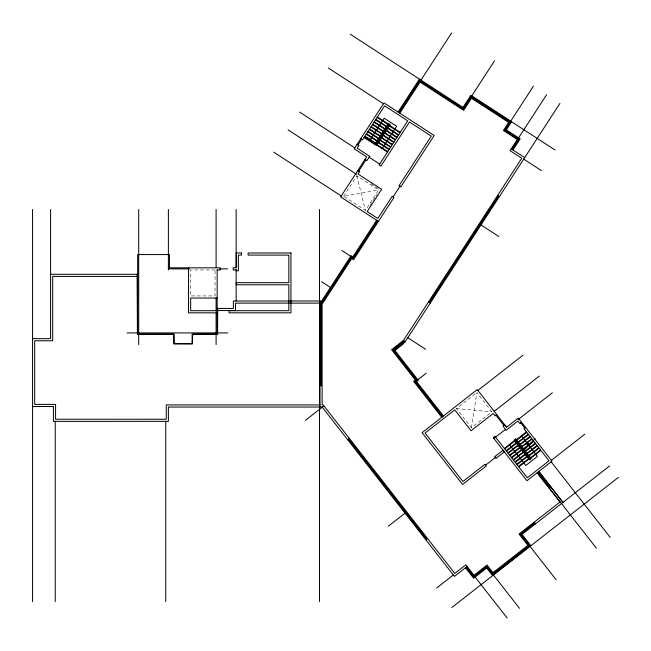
<?xml version="1.0" encoding="UTF-8"?>
<svg xmlns="http://www.w3.org/2000/svg" width="651" height="651" viewBox="0 0 651 651"><rect width="100%" height="100%" fill="white"/><g stroke="black" fill="none" stroke-linecap="round" stroke-linejoin="round"><path stroke-width="0.49" stroke-dasharray="3.25 2.44" d="M471.422 427.788L476.874 392.577L491.887 411.79L471.422 427.788L456.408 408.568L476.874 392.577M343.606 196.268L356.886 175.811L378.67 189.962L365.39 210.411L343.606 196.268L378.67 189.962M369.98 205.293L376.929 194.592M456.408 408.568L491.887 411.79M370.883 183.639L379.297 189.107M356.886 175.811L365.39 210.411M215.042 269.937L190.653 269.937L190.653 295.92L215.042 295.92L215.042 269.937"/><path stroke-width="0.98" d="M529.645 446.342L529.475 447.538L530.809 446.179L529.645 446.342L537.482 456.367L525.78 465.506L509.725 444.95M527.945 444.169L528.392 443.079L526.789 444.332L527.945 444.169L521.418 435.812M366.651 134.497L366.944 134.049L376.726 140.396L376.433 140.844M369.768 129.687L370.061 129.248L379.842 135.595L379.549 136.043M384.228 128.841L384.521 128.393L374.74 122.046L374.447 122.486M387.345 124.04L387.638 123.592L377.857 117.245L377.564 117.685M379.102 142.577L378.817 143.025L388.598 149.372L388.883 148.933M393.562 141.731L393.269 142.17L383.488 135.823L383.781 135.375M396.679 136.922L396.394 137.369L386.604 131.014L386.897 130.574M357.879 145.083L361.736 139.143M372.893 124.886L373.178 124.447L382.959 130.794L382.674 131.242M376.009 120.085L376.294 119.646L386.076 125.993L385.791 126.44M369.988 140.071L371.168 139.843L369.451 139.021L369.988 140.071L384.188 118.197L396.638 126.278L382.43 148.151M374.878 143.244L375.163 142.805L365.382 136.45L365.089 136.897M377.995 138.443L378.28 138.004L368.499 131.648L368.214 132.088M381.112 133.642L381.396 133.195L371.615 126.847L371.33 127.287M375.318 143.537L388.37 123.438L390.152 124.593L376.522 145.58L364.072 137.491M375.765 143.822L388.525 124.17L389.412 124.748L376.368 144.847L364.357 137.052M375.985 143.969L388.46 124.756M358.172 171.888L365.911 159.967M376.433 144.253L388.907 125.049M398.054 112.029L419.423 79.129M382.218 137.776L381.934 138.224L391.715 144.571L392 144.131M385.335 132.975L385.05 133.414L394.832 139.77L395.124 139.33M388.46 128.174L388.167 128.613L397.948 134.969L398.241 134.521M398.77 112.493L419.675 80.301L463.243 108.595L471.096 96.503L510.4 122.03L505.152 130.119L519.018 139.127L512.264 149.535M399.12 112.721L419.797 80.887L463.374 109.181L471.226 97.089L509.814 122.152L504.566 130.241L518.432 139.249L511.906 149.299M420.977 80.138L451.582 33.006M399.836 113.184L420.05 82.059L463.618 110.353L471.47 98.26L508.643 122.404L503.386 130.493L517.26 139.501L510.042 150.617L521.785 158.242L403.506 340.367L391.609 349.66L415.305 379.989L413.637 381.299L441.769 417.307M387.321 151.333L387.036 151.773L377.255 145.425L377.539 144.978M390.445 146.532L390.152 146.971L380.371 140.624L380.664 140.177M399.795 132.12L399.511 132.568L389.729 126.213L390.014 125.773M376.644 220.25L352.907 256.795L351.125 255.64L321.667 301.006L233.375 301.022L233.375 308.444L217.165 308.428M377.352 220.713L353.151 257.967L351.377 256.82L322.131 301.852L320.862 301.852L320.862 385.831M393.009 196.993L400.178 185.95M377.71 220.941L353.281 258.561L351.499 257.405L322.359 302.284L321.285 302.284L321.285 385.831M471.739 95.909L494.491 60.868M510.685 121.2L533.438 86.16M511.58 121.778L506.323 129.866L520.198 138.883L512.98 149.99M518.595 137.841L546.604 94.712M429.229 302.316L498.292 195.959M429.587 302.544L498.65 196.195M443.445 416.005L416.616 381.665L418.284 380.355L394.587 350.026L405.093 341.824L559.941 103.371M535.179 438.75L529.092 444.95L528.042 444.511L529.556 446L528.498 445.561L522.444 451.713M404.027 341.034L392.805 349.807L416.502 380.135L414.825 381.445L442.436 416.786M404.336 341.336L393.399 349.88L417.096 380.208L415.419 381.519L442.778 416.526M32.566 406.509L53.455 406.509L53.439 421.368L168.389 421.352L168.389 407.038L322.131 407.038L323.807 405.736M305.555 420.261L322.261 407.209M394.913 350.441L403.27 343.915M417.828 379.769L426.185 373.243M347.724 439.791L349.392 438.481M477.85 390.47L523.013 355.186M494.166 411.359L539.329 376.075M496.762 414.581L495.085 415.883L493.198 413.466L471.055 430.759L454.732 409.87L425.07 433.045L462.934 481.504L484.905 464.342L486.216 466.01L462.568 484.482L422.092 432.679L477.24 389.599L506.616 427.194L518.31 418.056L551.999 461.168L526.928 480.755L493.246 437.643L494.923 436.333L527.294 477.777L549.021 460.802L523.949 428.724L525.626 427.414M493.897 438.473L505.648 429.294M518.131 419.545L552.39 392.781M388.33 526.203L405.036 513.151M521.573 422.239L519.905 423.541L517.944 421.034L505.998 430.368L503.052 426.079L504.72 424.777L506.616 427.194M504.712 448.865L514.738 441.036M516.406 439.726L526.431 431.898M515.153 440.711L515.991 440.06M485.589 465.156L495.85 457.14M506.47 451.127L516.495 443.29M518.172 441.988L528.197 434.152M508.236 453.381L518.261 445.544M519.929 444.242L529.963 436.406M509.993 455.635L520.027 447.807M521.695 446.496L531.721 438.66M511.759 457.889L521.785 450.061M523.461 448.751L533.486 440.922M513.525 460.151L523.55 452.315M525.219 451.013L535.244 443.176M515.283 462.405L525.308 454.569M526.985 453.267L537.01 445.43M517.049 464.659L527.074 456.831M528.742 455.521L538.776 447.685M518.814 466.913L528.84 459.085M529.255 458.76L530.093 458.101M530.508 457.775L540.533 449.947M425.795 539.72L427.471 538.418M551.307 460.363L584.769 434.225M549.2 488.25L550.876 486.94M436.634 588.04L453.348 574.979M467.158 566.476L454.455 576.404L322.131 407.038M534.756 522.81L520.222 534.17L529.1 545.53L492.84 573.865L486.899 566.256L473.863 576.444L466.49 566.997M535.024 523.144L520.816 534.243L529.694 545.603L492.766 574.459L486.826 566.858L473.79 577.038L466.149 567.265M609.572 465.978L522.012 534.39L530.89 545.75M492.425 575.394L530.687 545.497M451.843 607.505L618.45 477.338M168.389 268.879L189.522 268.879M219.713 268.879L227.769 268.879M217.157 269.937L220.233 269.937L220.233 267.813L169.447 267.821L169.447 254.565L137.638 254.565L137.638 333.979L174.118 333.979L174.118 343.525L192.143 343.525L192.143 333.979L217.165 333.979L217.165 269.823M50.575 274.299L137.638 274.291M137.638 276.406L52.707 276.406L52.707 340.766L34.682 340.766L34.682 404.385L55.571 404.385L55.571 419.236L166.265 419.236L166.265 404.914L320.015 404.914M217.157 298.036L190.653 298.036L190.653 310.706L217.157 310.706M320.015 303.13L235.507 303.13L235.507 310.551L217.165 310.551M217.157 312.83L188.53 312.83L188.53 267.813M127.035 332.921L227.769 332.921M32.55 338.666L50.591 338.65L50.591 209.5M32.55 406.525L53.439 406.525M554.969 149.958L470.852 95.331L462.999 107.423L350.238 34.194M470.673 95.591L511.401 122.046M511.198 148.843L524.714 157.615M523.73 159.129L541.518 170.676M328.291 67.989L383.472 103.818M497.584 195.503L499.366 196.659M377.124 117.4L387.793 124.325M388.24 124.618L389.127 125.195M389.575 125.48L400.243 132.413M375.562 119.8L386.23 126.725M388.012 127.881L398.681 134.814M374 122.201L384.676 129.126M386.45 130.281L397.126 137.215M372.445 124.601L383.113 131.526M384.896 132.682L395.564 139.615M370.883 127.002L381.559 133.935M383.333 135.082L394.001 142.016M369.329 129.403L379.997 136.336M381.779 137.483L392.447 144.416M367.766 131.803L378.434 138.736M380.217 139.892L390.885 146.817M366.204 134.204L376.88 141.137M378.654 142.292L389.331 149.217M364.65 136.604L376.652 144.4M377.1 144.693L387.768 151.618M360.678 138.826L362.452 139.981L384.627 105.836L407.746 120.85L379.11 164.955L380.884 166.111L409.528 122.006L431.271 136.124L398.99 185.836L400.764 186.992L434.201 135.506L384.009 102.907L354.209 148.786L366.659 156.875L340.668 196.887L378.418 221.405M357.098 144.343L358.872 145.499L357.139 148.168L369.858 156.427L366.757 160.61L364.983 159.454M480.999 224.937L498.78 236.484M299.655 112.094L354.828 147.923M368.987 157.119L379.802 164.142M357.936 170.302L359.718 171.457L358.042 174.037L381.608 189.335L367.172 211.567L377.792 218.467L392.236 196.236L394.01 197.391L353.526 259.733L351.752 258.577L322.815 303.13L322.131 303.13L322.131 404.914L323.165 404.914L454.821 573.425L465.847 564.808L474.009 575.248L487.046 565.068L492.986 572.668L527.912 545.383L519.034 534.023L559.974 502.035L537.254 472.96M288.1 129.883L356.577 174.346M273.664 152.114L341.295 196.032M428.521 301.852L430.295 303.008M341.832 250.489L350.726 256.266M321.561 281.704L330.456 287.482M407.77 337.69L425.559 349.237M405.093 341.824L403.506 340.367M520.621 422.735L524.983 428.309M551.128 461.787L610.239 537.441M536.595 445.756L536.92 446.179L527.725 453.356L527.4 452.941M526.016 432.223L526.342 432.638L517.154 439.824L516.829 439.401M527.782 434.477L528.107 434.901L518.912 442.078L518.587 441.663M529.54 436.731L529.865 437.155L520.678 444.332L520.352 443.917M531.306 438.994L531.631 439.409L522.436 446.586L522.11 446.171M533.063 441.248L533.397 441.663L524.201 448.848L523.876 448.425M534.829 443.502L535.155 443.917L525.967 451.102L525.642 450.679M538.353 448.01L538.678 448.433L529.491 455.61L529.165 455.195M540.118 450.272L540.444 450.687L531.249 457.865L530.923 457.45M515.779 440.222L529.881 458.263M495.81 415.086L503.931 425.485M515.364 440.548L529.466 458.597M538.8 471.487L562.952 502.401L538.93 471.649M524.893 454.894L524.568 454.479L515.38 461.657L515.706 462.08M514.323 441.362L513.989 440.947L504.802 448.124L505.127 448.539M516.08 443.616L515.755 443.201L506.568 450.378L506.893 450.801M517.846 445.87L517.521 445.455L508.325 452.64L508.651 453.055M519.604 448.132L519.278 447.709L510.091 454.894L510.417 455.309M521.37 450.386L521.044 449.971L511.849 457.148L512.182 457.563M523.135 452.64L522.802 452.225L513.615 459.403L513.94 459.826M526.659 457.157L526.333 456.733L517.138 463.919L517.464 464.334M528.417 459.411L528.091 458.988L518.904 466.173L519.229 466.588M538.255 472.178L550.201 487.469M537.921 472.439L549.867 487.729M537.303 472.585L596.414 548.248M534.072 522.273L535.374 523.941M530.052 546.401L556.1 579.74M493.458 574.996L519.498 608.335M492.62 575.647L486.679 568.046L473.643 578.226L465.481 567.786M475.149 577.055L507.137 617.994M348.724 439.01L426.804 538.938M348.391 439.27L426.462 539.199M320.015 301.006L320.015 407.038M319.486 209.5L319.486 601.605M236.142 209.5L236.142 267.455M236.142 269.49L236.142 301.006M217.694 308.444L217.605 334.28L192.672 334.516L192.297 344.029L173.866 343.997L173.581 334.516L137.434 334.476L137.109 274.299M216.099 209.5L216.099 267.398M216.099 297.865L216.099 311.072M216.099 313.098L216.099 344.582M168.389 209.5L168.389 269.937M165.736 421.352L165.736 601.605M138.704 209.5L138.704 344.582M55.254 421.352L55.254 601.605M32.566 209.5L32.566 601.605M515.755 438.896L514.087 440.198L529.491 459.915L531.159 458.613L515.755 438.896M515.665 439.637L514.827 440.296L529.58 459.175L530.419 458.524L515.665 439.637M503.036 450.175L494.687 456.701L495.989 458.369L504.346 451.843L503.036 450.175M241.545 252.97L236.248 252.97L236.248 267.813L233.172 267.813L233.172 269.937L236.248 269.937L236.248 270.783L238.364 270.783L238.364 255.094L241.545 255.094L241.545 252.97M290.956 252.97L248.121 252.97L248.121 255.094L288.841 255.094L288.841 282.664L236.248 282.664L236.248 284.78L288.841 284.78L288.841 310.706L229.038 310.706L229.038 312.83L290.956 312.83L290.956 252.97"/></g></svg>
